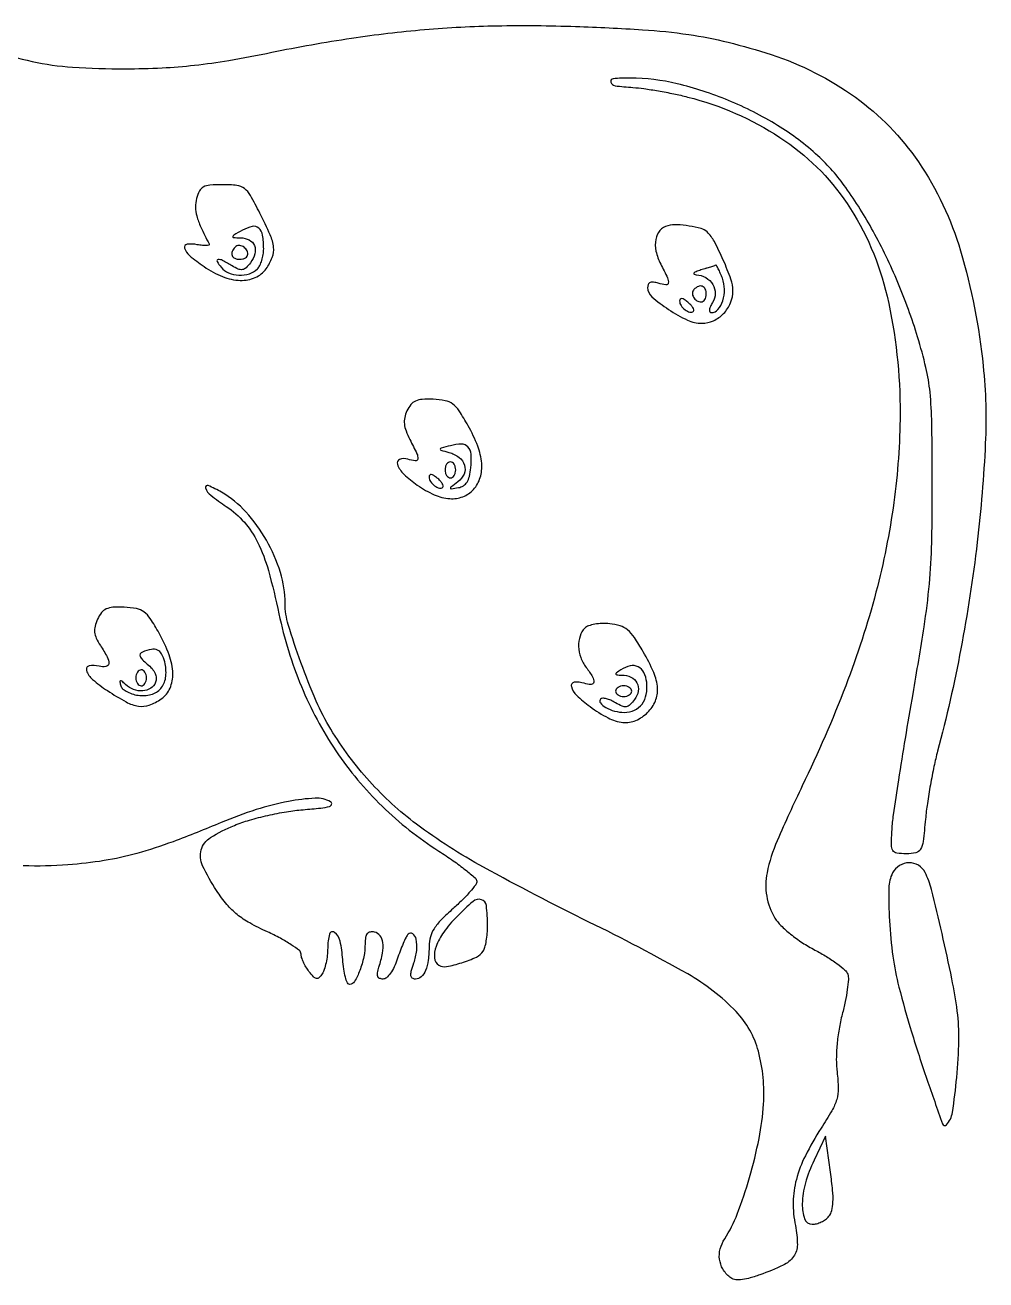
# Model space of a CAD drawing. Header units: millimetres. Extents: x 56222 to 3066687, y -650199 to -121287.
# Drawn here: x 140564.496 to 140566.747, y -185752.59 to -185749.65 of the extents above; entities that cross this region are included whole.
import ezdxf

# ---------------------------------------------------------------- set-up
doc = ezdxf.new("R2010")
doc.units = ezdxf.units.MM
doc.header["$MEASUREMENT"] = 0
doc.layers.add('$TD_AUDIT_GENERATED_(A0BDF17)', color=32, linetype='Continuous', lineweight=30)

msp = doc.modelspace()

# ---------------------------------------------------------------- linework, layer by layer
at = {"layer": '$TD_AUDIT_GENERATED_(A0BDF17)', "linetype": 'Continuous', "lineweight": 25, "ltscale": 2}
for points in [[(140564.4203, -185749.7073, 0.037277), (140564.5121, -185749.7347, 0.037194), (140564.607, -185749.7482, 0.017862), (140564.7301, -185749.752, 0.010903), (140564.8167, -185749.7497, 0.015992), (140564.8927, -185749.7436, 0.014627), (140564.9729, -185749.7322, 0.007325), (140565.0736, -185749.7133, -0.012314), (140565.2606, -185749.6802, -0.016502), (140565.4315, -185749.66, -0.016728), (140565.6015, -185749.6512, -0.013235), (140565.7856, -185749.6528, -0.006944), (140565.9424, -185749.6605, -0.020055), (140566.0505, -185749.6717, -0.025233), (140566.1427, -185749.6897, -0.017916), (140566.244, -185749.7188, -0.077017), (140566.4411, -185749.8188, -0.087716), (140566.5886, -185749.9701, -0.077697), (140566.6875, -185750.1787, -0.046607), (140566.7405, -185750.4482, -0.036925), (140566.7455, -185750.6297, -0.017867), (140566.7265, -185750.8615, -0.017134), (140566.6882, -185751.1112, -0.018679), (140566.6337, -185751.3505, 0.013278), (140566.6252, -185751.3864, 0.007787), (140566.6168, -185751.4296, 0.007785), (140566.6097, -185751.4732, 0.013128), (140566.6053, -185751.51, -0.006806), (140566.5996, -185751.5626, -0.096284), (140566.5938, -185751.5806, -0.215623), (140566.5829, -185751.5887, -0.054292), (140566.5604, -185751.5912, -0.033609), (140566.5378, -185751.5896, -0.22832), (140566.5287, -185751.5836, -0.140931), (140566.5253, -185751.5708, -0.010821), (140566.5269, -185751.5349, -0.020056), (140566.5305, -185751.4999, -0.0021), (140566.5428, -185751.4182, -0.0026), (140566.5584, -185751.321, -0.002081), (140566.5761, -185751.2164, 0.004322), (140566.602, -185751.0592, 0.015845), (140566.6144, -185750.959, 0.017317), (140566.6199, -185750.8627, 0.005928), (140566.6213, -185750.723, 0.003512), (140566.6201, -185750.5826, 0.021182), (140566.6159, -185750.5098, 0.03279), (140566.6062, -185750.452, 0.016393), (140566.5869, -185750.3804, 0.02495), (140566.5406, -185750.2524, 0.026663), (140566.4827, -185750.1326, 0.028656), (140566.4185, -185750.0303, 0.051532), (140566.3531, -185749.9559, 0.050024), (140566.2588, -185749.8846, 0.038549), (140566.1437, -185749.8262, 0.039107), (140566.0234, -185749.7871, 0.058206), (140565.9137, -185749.7738, 0.019172), (140565.8736, -185749.7752, 0.475556), (140565.8681, -185749.7831, 0.298593), (140565.878, -185749.7917, 0.016994), (140565.9199, -185749.7958, -0.018819), (140565.9455, -185749.7984, -0.008109), (140565.9794, -185749.8038, -0.00801), (140566.0154, -185749.8106, -0.0105), (140566.048, -185749.8181, -0.083046), (140566.2644, -185749.9127, -0.100957), (140566.4216, -185750.0679, -0.091716), (140566.5153, -185750.2849, -0.057487), (140566.5457, -185750.5606, -0.032808), (140566.5311, -185750.7685, -0.030227), (140566.4892, -185750.9786, -0.027879), (140566.4184, -185751.1975, -0.020357), (140566.3167, -185751.432, 0.010097), (140566.2578, -185751.5606, 0.051378), (140566.234, -185751.6356, 0.09462), (140566.2332, -185751.6904, 0.093894), (140566.2526, -185751.7418, 0.062185), (140566.2665, -185751.7593, 0.025069), (140566.2894, -185751.7796, 0.023885), (140566.3171, -185751.7996, 0.024549), (140566.3463, -185751.8167, -0.017261), (140566.3737, -185751.8323, -0.021761), (140566.3979, -185751.8486, -0.020529), (140566.4167, -185751.8637, -0.136266), (140566.4232, -185751.8736, -0.096818), (140566.4246, -185751.8856, -0.015221), (140566.4221, -185751.9094, -0.016423), (140566.4172, -185751.9377, -0.013679), (140566.4103, -185751.9673, 0.021295), (140566.4027, -185752.0022, 0.020922), (140566.398, -185752.0379, 0.021726), (140566.3964, -185752.0723, 0.029458), (140566.3982, -185752.1033, -0.025743), (140566.4007, -185752.1408, -0.073027), (140566.3972, -185752.1668, -0.060863), (140566.386, -185752.1932, -0.014014), (140566.3608, -185752.2345, 0.027458), (140566.3238, -185752.2986, 0.052273), (140566.3027, -185752.3542, 0.060687), (140566.2954, -185752.4071, 0.053641), (140566.3004, -185752.4625, -0.046531), (140566.3051, -185752.5073, -0.160325), (140566.2964, -185752.5349, -0.127541), (140566.2716, -185752.5555, -0.025089), (140566.2175, -185752.5777, -0.016983), (140566.1908, -185752.5861, -0.048637), (140566.1717, -185752.5895, -0.074027), (140566.1575, -185752.5885, -0.119062), (140566.1467, -185752.5832, -0.087894), (140566.1305, -185752.5641, -0.099292), (140566.1228, -185752.5414, -0.097305), (140566.1243, -185752.5171, -0.081069), (140566.1348, -185752.4934, 0.053824), (140566.1644, -185752.4354, 0.02098), (140566.193, -185752.3501, 0.021062), (140566.2154, -185752.2582, 0.033164), (140566.2259, -185752.1778, 0.081181), (140566.2138, -185752.0539, 0.126764), (140566.1615, -185751.961, 0.073443), (140566.0481, -185751.8729, 0.014099), (140565.8169, -185751.7511, -0.011098), (140565.5697, -185751.6227, -0.03506), (140565.4128, -185751.5218, -0.049274), (140565.3027, -185751.4212, -0.046638), (140565.2121, -185751.2994, -0.033934), (140565.178, -185751.2335, -0.015291), (140565.1419, -185751.143, -0.013375), (140565.1123, -185751.0544, -0.074023), (140565.1049, -185751.0048, 0.075328), (140565.0939, -185750.932, 0.054491), (140565.0611, -185750.8566, 0.054603), (140565.013, -185750.7902, 0.076688), (140564.9562, -185750.7442, 0.0331), (140564.9246, -185750.7285, 0.642759), (140564.9186, -185750.7341, 0.148028), (140564.9308, -185750.7513, 0.019921), (140564.9672, -185750.7776, -0.066846), (140565.0094, -185750.8144, -0.065938), (140565.0405, -185750.8612, -0.046457), (140565.0658, -185750.9277, -0.015444), (140565.0905, -185751.0291, 0.045518), (140565.143, -185751.1991, 0.050663), (140565.224, -185751.3504, 0.051682), (140565.3322, -185751.4798, 0.050994), (140565.465, -185751.5849, -0.010596), (140565.4988, -185751.6075, -0.015586), (140565.5275, -185751.6289, -0.010837), (140565.55, -185751.6476, -0.203947), (140565.5539, -185751.6557, -0.176342), (140565.5514, -185751.6639, -0.01652), (140565.5379, -185751.6805, -0.019605), (140565.5199, -185751.6997, -0.014163), (140565.4984, -185751.7197, 0.017941), (140565.4706, -185751.7461, 0.051576), (140565.454, -185751.7668, 0.071991), (140565.4452, -185751.7861, 0.071034), (140565.4422, -185751.8072, -0.029297), (140565.4402, -185751.8406, -0.068458), (140565.434, -185751.8648, -0.108082), (140565.4238, -185751.8794, -0.189619), (140565.4103, -185751.8848, -0.145801), (140565.403, -185751.8826, -0.227674), (140565.3996, -185751.8771, -0.092468), (140565.4006, -185751.8665, -0.015713), (140565.4066, -185751.8471, 0.057235), (140565.4132, -185751.8181, 0.07552), (140565.412, -185751.791, 0.188443), (140565.404, -185751.7786, 0.381124), (140565.3933, -185751.7796, 0.070165), (140565.3883, -185751.7868, 0.013037), (140565.3815, -185751.8015, 0.013745), (140565.3743, -185751.8191, 0.012161), (140565.3678, -185751.8379, -0.03244), (140565.3606, -185751.8562, -0.045764), (140565.3518, -185751.8713, -0.054616), (140565.3425, -185751.8816, -0.18471), (140565.3342, -185751.8848, -0.101296), (140565.3261, -185751.8831, -0.214588), (140565.3218, -185751.8785, -0.129792), (140565.3213, -185751.8702, -0.030797), (140565.3248, -185751.8566, 0.032179), (140565.3333, -185751.824, 0.080012), (140565.334, -185751.7994, 0.131333), (140565.3274, -185751.7832, 0.181582), (140565.3142, -185751.7749, 0.085923), (140565.3039, -185751.7746, 0.188558), (140565.2972, -185751.7784, 0.134565), (140565.2934, -185751.787, 0.036844), (140565.2923, -185751.8018, -0.050282), (140565.2892, -185751.8328, -0.041081), (140565.2799, -185751.8648, -0.040042), (140565.2676, -185751.8904, -0.267501), (140565.2558, -185751.8972, -0.303216), (140565.2509, -185751.894, -0.031711), (140565.2461, -185751.8801, -0.030867), (140565.2422, -185751.8613, -0.019452), (140565.2399, -185751.8389, 0.037587), (140565.2338, -185751.796, 0.177174), (140565.2207, -185751.7753, 0.534491), (140565.209, -185751.7793, 0.064269), (140565.2047, -185751.8119, -0.026432), (140565.2037, -185751.8292, -0.024377), (140565.2008, -185751.8468, -0.025159), (140565.1968, -185751.8622, -0.070442), (140565.1919, -185751.8723, -0.046806), (140565.1844, -185751.8815, -0.247292), (140565.1784, -185751.8835, -0.166939), (140565.1717, -185751.8798, -0.020426), (140565.1609, -185751.8668, -0.028687), (140565.1538, -185751.8563, -0.027079), (140565.1478, -185751.8449, -0.028125), (140565.1437, -185751.8342, -0.079232), (140565.1424, -185751.8263, 0.230575), (140565.1384, -185751.8181, 0.020348), (140565.1193, -185751.8043, 0.023356), (140565.0938, -185751.7892, 0.015966), (140565.0636, -185751.7743, -0.01995), (140565.022, -185751.7534, -0.044126), (140564.9925, -185751.7336, -0.047999), (140564.9686, -185751.7099, -0.02802), (140564.9444, -185751.6776, -0.03662), (140564.9117, -185751.6193, -0.178306), (140564.9085, -185751.5822, -0.189633), (140564.9301, -185751.5532, -0.042204), (140564.9862, -185751.5247, -0.025099), (140565.0214, -185751.5125, -0.014921), (140565.0643, -185751.5013, -0.014855), (140565.1084, -185751.4926, -0.022734), (140565.147, -185751.4879, 0.006903), (140565.1884, -185751.4842, 0.044116), (140565.2091, -185751.4802, 0.269315), (140565.2139, -185751.4752, 0.337024), (140565.2114, -185751.4695, 0.141892), (140565.1751, -185751.461, 0.033441), (140565.1127, -185751.4686, 0.030608), (140565.037, -185751.4878, 0.021829), (140564.955, -185751.5181, -0.009252), (140564.8424, -185751.5629, -0.022562), (140564.7575, -185751.5905, -0.027313), (140564.6808, -185751.6073, -0.021302), (140564.5962, -185751.6173, -0.027087), (140564.4913, -185751.6195, -0.023334)], [(140566.0914, -185750.2194, -0.000394), (140566.0792, -185750.2233, 0.016982), (140566.0678, -185750.2274, 0.106213), (140566.0627, -185750.2308, 0.513096), (140566.0631, -185750.2332, 0.09605), (140566.0683, -185750.2346, -0.115998), (140566.0909, -185750.2414, -0.129488), (140566.107, -185750.2573, -0.137242), (140566.1126, -185750.2784, -0.137177), (140566.1065, -185750.2993, 0.033064), (140566.1014, -185750.3087, 0.07748), (140566.0993, -185750.3164, 0.156376), (140566.1002, -185750.3212, 0.273277), (140566.1037, -185750.3233, 0.223673), (140566.119, -185750.316, 0.095173), (140566.1302, -185750.2956, 0.079469), (140566.1343, -185750.2686, 0.089527), (140566.1295, -185750.2429, 0.00999), (140566.1246, -185750.2307, 0.016488), (140566.1199, -185750.2206, 0.010409), (140566.1157, -185750.2128, 0.367288), (140566.1139, -185750.2121, -0.008261), (140566.1114, -185750.2129)], [(140566.0914, -185750.2194, 0.00056), (140566.1023, -185750.2159, 0.00031), (140566.1114, -185750.2129)]]:
    msp.add_lwpolyline(points, format="xyb", dxfattribs=at)
for points in [[(140564.895, -185750.0763, 0.064596), (140564.8979, -185750.0969, 0.04149), (140564.9074, -185750.1227, 0.010867), (140564.9269, -185750.1624, -0.447297), (140564.926, -185750.1649, -0.077071), (140564.9205, -185750.1661, -0.042255), (140564.9111, -185750.1659, -0.020015), (140564.8992, -185750.1641, 0.076528), (140564.8753, -185750.1632, 0.468473), (140564.8694, -185750.1722, 0.146078), (140564.881, -185750.1896, 0.021579), (140564.915, -185750.2154, 0.055326), (140564.9586, -185750.239, 0.087579), (140565, -185750.2478, 0.1107), (140565.035, -185750.2413, 0.139466), (140565.0604, -185750.2206, 0.059791), (140565.0748, -185750.1938, 0.121132), (140565.0779, -185750.1703, 0.076037), (140565.07, -185750.1412, 0.013775), (140565.046, -185750.0903, 0.012179), (140565.0236, -185750.0487, 0.100204), (140565.0096, -185750.0325, 0.135479), (140564.992, -185750.0254, 0.028821), (140564.9588, -185750.0235, 0.018077), (140564.9286, -185750.0246, 0.102819), (140564.9132, -185750.029, 0.154422), (140564.904, -185750.0383, 0.057541), (140564.8974, -185750.0557, 0.064572)], [(140565.0547, -185750.174, 0.037745), (140565.0521, -185750.1416, 0.175229), (140565.0431, -185750.1254, 0.240025), (140565.0279, -185750.1215, 0.070928), (140565.0048, -185750.1303, 0.003831), (140564.9847, -185750.1417, 0.20463), (140564.9821, -185750.1451, 0.470847), (140564.9838, -185750.1474, 0.009161), (140565.0005, -185750.148, -0.113815), (140565.0211, -185750.1531, -0.183326), (140565.0331, -185750.1663, -0.164885), (140565.034, -185750.1853, -0.090327), (140565.0236, -185750.2065, -0.039661), (140565.0134, -185750.2182, -0.15138), (140565.0049, -185750.2225, -0.145574), (140564.9952, -185750.2214, -0.035739), (140564.9809, -185750.214, 0.0145), (140564.9583, -185750.2011, 0.153714), (140564.9479, -185750.1991, 0.537605), (140564.9456, -185750.2037, 0.042646), (140564.955, -185750.2171, 0.123803), (140564.9725, -185750.23, 0.085527), (140564.9967, -185750.2352, 0.0854), (140565.0212, -185750.2321, 0.12279), (140565.0399, -185750.2209, 0.082106), (140565.0456, -185750.2129, 0.037947), (140565.0504, -185750.2009, 0.036262), (140565.0537, -185750.1873, 0.041778)], [(140565.9832, -185750.1311, 0.133373), (140565.9733, -185750.1516, 0.102316), (140565.9738, -185750.1792, 0.063756), (140565.9849, -185750.2096, -0.008953), (140566.0009, -185750.2419, -0.142296), (140566.0028, -185750.2539, -0.412862), (140565.9971, -185750.2584, -0.047034), (140565.9793, -185750.2546, 0.042083), (140565.9681, -185750.252, 0.130265), (140565.9604, -185750.2529, 0.191186), (140565.9559, -185750.2572, 0.109465), (140565.9543, -185750.2645, 0.217872), (140565.9642, -185750.2861, 0.032258), (140566.0034, -185750.3158, 0.035661), (140566.0478, -185750.3408, 0.110736), (140566.0811, -185750.3482, 0.107119), (140566.1084, -185750.3423, 0.094993), (140566.1323, -185750.3254, 0.093252), (140566.1485, -185750.3006, 0.098614), (140566.1542, -185750.2721, 0.086221), (140566.1495, -185750.2453, 0.017625), (140566.1316, -185750.2005, 0.017949), (140566.1106, -185750.1569, 0.080227), (140566.0935, -185750.1344, 0.124403), (140566.0794, -185750.1263, 0.027723), (140566.052, -185750.1204, 0.029652), (140566.0231, -185750.1175, 0.070933), (140566.0017, -185750.1197, 0.154116)], [(140565.0174, -185750.1866, 0.139398), (140565.0145, -185750.1763, 0.123736), (140565.0064, -185750.1685, 0.139481), (140564.9964, -185750.1659, 0.191124), (140564.9879, -185750.1696, 0.094876), (140564.981, -185750.1798, 0.1934), (140564.9808, -185750.1893, 0.202875), (140564.9871, -185750.196, 0.103624), (140564.9987, -185750.1984, 0.06085), (140565.0058, -185750.1975, 0.079459), (140565.0119, -185750.1949, 0.097386), (140565.016, -185750.1911, 0.156819)], [(140566.0917, -185750.2795, 0.103624), (140566.0893, -185750.268, 0.202875), (140566.0826, -185750.2616, 0.1934), (140566.0731, -185750.2619, 0.094876), (140566.0629, -185750.2688, 0.191124), (140566.0592, -185750.2773, 0.139481), (140566.0618, -185750.2873, 0.123736), (140566.0696, -185750.2953, 0.139398), (140566.08, -185750.2983, 0.156819), (140566.0844, -185750.2968, 0.097386), (140566.0883, -185750.2928, 0.079459), (140566.0908, -185750.2867, 0.06085)], [(140566.0616, -185750.32, 0.274667), (140566.0625, -185750.3167, 0.066988), (140566.0601, -185750.3114, 0.05004), (140566.0552, -185750.305, 0.030935), (140566.0483, -185750.2985, 0.030483), (140566.0402, -185750.2926, 0.110288), (140566.0343, -185750.2905, 0.256649), (140566.0308, -185750.2919, 0.176123), (140566.0293, -185750.296, 0.149534), (140566.0326, -185750.3069, 0.084765), (140566.0422, -185750.3169, 0.097357), (140566.0534, -185750.3223, 0.264952)], [(140565.3852, -185750.5693, 0.077314), (140565.3843, -185750.5842, 0.065535), (140565.3882, -185750.6005, 0.02874), (140565.3972, -185750.6207, -0.008614), (140565.4136, -185750.6539, -0.138763), (140565.4157, -185750.6661, -0.416219), (140565.41, -185750.6706, -0.047975), (140565.3922, -185750.6668, 0.167778), (140565.3732, -185750.6673, 0.413489), (140565.368, -185750.6787, 0.113868), (140565.3833, -185750.702, 0.039057), (140565.4147, -185750.7276, 0.046812), (140565.4545, -185750.75, 0.085827), (140565.4905, -185750.7591, 0.109485), (140565.5214, -185750.7547, 0.119428), (140565.5464, -185750.7376, 0.111471), (140565.562, -185750.7099, 0.094463), (140565.5655, -185750.6764, 0.071435), (140565.5562, -185750.6361, 0.034696), (140565.5336, -185750.5882, 0.016345), (140565.5128, -185750.5536, 0.087406), (140565.4978, -185750.5375, 0.114779), (140565.4802, -185750.5296, 0.037643), (140565.4519, -185750.5264, 0.024748), (140565.4262, -185750.5266, 0.0887), (140565.4104, -185750.5304, 0.119176), (140565.3994, -185750.5388, 0.064041), (140565.3904, -185750.5533, 0.054916)], [(140565.5399, -185750.687, 0.037935), (140565.5405, -185750.6549, 0.173573), (140565.5334, -185750.6379, 0.214211), (140565.5182, -185750.6315, 0.059923), (140565.4921, -185750.6351, 0.003122), (140565.4706, -185750.6408, 0.28251), (140565.4684, -185750.6431, 0.391798), (140565.4698, -185750.6454, 0.004315), (140565.4889, -185750.6507, -0.099213), (140565.5125, -185750.6624, -0.156622), (140565.5252, -185750.6808, -0.176807), (140565.5241, -185750.7015, -0.129949), (140565.5098, -185750.7197, 0.002855), (140565.4936, -185750.7321, 0.253171), (140565.4924, -185750.7348, 0.43598), (140565.4941, -185750.7362, 0.004739), (140565.5109, -185750.7334, 0.097006), (140565.5226, -185750.7289, 0.113774), (140565.5311, -185750.7205, 0.083527), (140565.5366, -185750.707, 0.03243)], [(140565.5046, -185750.6918, 0.064853), (140565.5037, -185750.6846, 0.082425), (140565.5009, -185750.6786, 0.098894), (140565.4969, -185750.6745, 0.148195), (140565.4921, -185750.6731, 0.148195), (140565.4874, -185750.6745, 0.098894), (140565.4833, -185750.6786, 0.082425), (140565.4806, -185750.6846, 0.064853), (140565.4796, -185750.6918, 0.064853), (140565.4806, -185750.699, 0.082425), (140565.4833, -185750.705, 0.098894), (140565.4874, -185750.7091, 0.148195), (140565.4921, -185750.7105, 0.148195), (140565.4969, -185750.7091, 0.098894), (140565.5009, -185750.705, 0.082425), (140565.5037, -185750.699, 0.064853)], [(140565.4745, -185750.7323, 0.274667), (140565.4754, -185750.729, 0.066988), (140565.473, -185750.7236, 0.05004), (140565.4681, -185750.7172, 0.030935), (140565.4612, -185750.7108, 0.030483), (140565.4531, -185750.7049, 0.110288), (140565.4472, -185750.7027, 0.256649), (140565.4437, -185750.7041, 0.176123), (140565.4422, -185750.7083, 0.149534), (140565.4455, -185750.7191, 0.084765), (140565.4551, -185750.7292, 0.097357), (140565.4663, -185750.7345, 0.264952)], [(140564.6596, -185751.0582, 0.089596), (140564.6586, -185751.072, 0.083047), (140564.6626, -185751.086, 0.034562), (140564.6722, -185751.1031, -0.022199), (140564.6882, -185751.1301, -0.139429), (140564.6916, -185751.1457, -0.35546), (140564.6851, -185751.1527, -0.09972), (140564.6691, -185751.1518, 0.111214), (140564.6458, -185751.151, 0.45591), (140564.6396, -185751.1616, 0.134146), (140564.6539, -185751.1829, 0.03123), (140564.6886, -185751.209, 0.020919), (140564.7325, -185751.2356, 0.087813), (140564.7616, -185751.2454, 0.126083), (140564.7867, -185751.2429, 0.065176), (140564.8148, -185751.2282, 0.139049), (140564.8353, -185751.2031, 0.110617), (140564.8418, -185751.1687, 0.08016), (140564.8333, -185751.1252, 0.039672), (140564.8096, -185751.0741, 0.017028), (140564.7891, -185751.0403, 0.088534), (140564.7742, -185751.0245, 0.113465), (140564.7565, -185751.0168, 0.036413), (140564.7279, -185751.0136, 0.024247), (140564.7016, -185751.0138, 0.091675), (140564.6857, -185751.0177, 0.121624), (140564.6747, -185751.0263, 0.059159), (140564.6654, -185751.0417, 0.045159)], [(140565.7959, -185751.0811, 0.084511), (140565.7926, -185751.1054, 0.077384), (140565.7976, -185751.1313, 0.075937), (140565.8103, -185751.1547, -0.024044), (140565.8253, -185751.1767, -0.17168), (140565.828, -185751.1891, -0.38352), (140565.8217, -185751.1945, -0.071262), (140565.8055, -185751.1918, 0.104336), (140565.7825, -185751.1895, 0.455618), (140565.7756, -185751.1993, 0.141352), (140565.7877, -185751.22, 0.03182), (140565.8193, -185751.2465, 0.038576), (140565.8616, -185751.2729, 0.095137), (140565.8965, -185751.2833, 0.125418), (140565.9267, -185751.2788, 0.097), (140565.9543, -185751.2601, 0.096102), (140565.9725, -185751.2332, 0.119364), (140565.9775, -185751.2034, 0.08379), (140565.9685, -185751.1668, 0.028602), (140565.9439, -185751.1177, 0.017534), (140565.9232, -185751.0845, 0.070698), (140565.9072, -185751.0667, 0.097351), (140565.8897, -185751.0571, 0.051579), (140565.8654, -185751.0521, 0.034517), (140565.8477, -185751.0515, 0.036102), (140565.8304, -185751.0534, 0.038675), (140565.8158, -185751.0572, 0.113142), (140565.807, -185751.0627, 0.1215)], [(140564.8228, -185751.1418, 0.057849), (140564.8157, -185751.1231, 0.170381), (140564.8059, -185751.1138, 0.155653), (140564.7918, -185751.1123, 0.046111), (140564.7707, -185751.1186, 0.166615), (140564.7657, -185751.1229, 0.231954), (140564.7653, -185751.1287, 0.102165), (140564.7705, -185751.1365, 0.024591), (140564.7821, -185751.1469, -0.045291), (140564.7931, -185751.1575, -0.071666), (140564.8001, -185751.1685, -0.086989), (140564.8028, -185751.1794, -0.111016), (140564.8013, -185751.1895, -0.160594), (140564.79, -185751.2034, -0.124491), (140564.7715, -185751.2095, -0.108233), (140564.75, -185751.2064, -0.099593), (140564.7311, -185751.1946, 0.010427), (140564.7221, -185751.1865, 0.253607), (140564.7189, -185751.1858, 0.398744), (140564.7176, -185751.188, 0.016722), (140564.7202, -185751.1977, 0.146479), (140564.7251, -185751.2052, 0.0566), (140564.7356, -185751.2121, 0.049729), (140564.7494, -185751.2175, 0.043144), (140564.7646, -185751.2203, 0.107083), (140564.7943, -185751.2169, 0.152605), (140564.8156, -185751.2014, 0.138891), (140564.8255, -185751.1752, 0.082981)], [(140564.7801, -185751.179, 0.064853), (140564.7792, -185751.1718, 0.082425), (140564.7764, -185751.1658, 0.098894), (140564.7724, -185751.1617, 0.148195), (140564.7676, -185751.1603, 0.148195), (140564.7629, -185751.1617, 0.098894), (140564.7588, -185751.1658, 0.082425), (140564.7561, -185751.1718, 0.064853), (140564.7551, -185751.179, 0.064853), (140564.7561, -185751.1862, 0.082425), (140564.7588, -185751.1922, 0.098894), (140564.7629, -185751.1963, 0.148195), (140564.7676, -185751.1977, 0.148195), (140564.7724, -185751.1963, 0.098894), (140564.7764, -185751.1922, 0.082425), (140564.7792, -185751.1862, 0.064853)], [(140565.9521, -185751.1892, 0.086699), (140565.9454, -185751.1664, 0.166447), (140565.932, -185751.1531, 0.169317), (140565.9134, -185751.1509, 0.090251), (140565.8919, -185751.16, 0.009322), (140565.8812, -185751.1673, 0.276817), (140565.8799, -185751.1702, 0.360525), (140565.8819, -185751.1721, 0.012571), (140565.8935, -185751.1725, -0.110308), (140565.9152, -185751.1776, -0.160869), (140565.9292, -185751.1911, -0.165221), (140565.9322, -185751.21, -0.117281), (140565.9237, -185751.2299, -0.036393), (140565.9129, -185751.2424, -0.156658), (140565.9043, -185751.2469, -0.148195), (140565.8944, -185751.2456, -0.03147), (140565.8789, -185751.2374, 0.031877), (140565.868, -185751.2317, 0.044071), (140565.8576, -185751.2281, 0.051667), (140565.849, -185751.2268, 0.208949), (140565.8442, -185751.2287, 0.381221), (140565.8437, -185751.2379, 0.097095), (140565.856, -185751.2484, 0.063955), (140565.877, -185751.2569, 0.062457), (140565.8997, -185751.26, 0.10859), (140565.9234, -185751.2549, 0.127692), (140565.9412, -185751.2405, 0.113902), (140565.9511, -185751.2178, 0.07468)], [(140565.9169, -185751.2102, 0.148195), (140565.9154, -185751.2054, 0.098894), (140565.9114, -185751.2014, 0.082425), (140565.9053, -185751.1986, 0.064853), (140565.8981, -185751.1977, 0.064853), (140565.891, -185751.1986, 0.082425), (140565.8849, -185751.2014, 0.098894), (140565.8808, -185751.2054, 0.148195), (140565.8794, -185751.2102, 0.148195), (140565.8808, -185751.2149, 0.098894), (140565.8849, -185751.219, 0.082425), (140565.891, -185751.2217, 0.064853), (140565.8981, -185751.2227, 0.064853), (140565.9053, -185751.2217, 0.082425), (140565.9114, -185751.219, 0.098894), (140565.9154, -185751.2149, 0.148195)], [(140566.619, -185751.6747, 0.052761), (140566.6044, -185751.6349, 0.144409), (140566.589, -185751.6182, 0.139995), (140566.5669, -185751.6123, 0.135341), (140566.5444, -185751.6189, 0.131834), (140566.5283, -185751.6362, 0.120881), (140566.5193, -185751.6713, 0.016333), (140566.521, -185751.748, 0.019826), (140566.5289, -185751.8314, 0.029468), (140566.543, -185751.9034, 0.01088), (140566.5726, -185752.0087, 0.009007), (140566.6086, -185752.1195, 0.002758), (140566.6453, -185752.2242, 0.559437), (140566.6542, -185752.2261, 0.153431), (140566.6684, -185752.1971, 0.013569), (140566.6785, -185752.1152, 0.018902), (140566.6834, -185752.0286, 0.03709), (140566.6797, -185751.9597, 0.01811), (140566.6671, -185751.8839, 0.006703), (140566.644, -185751.7782, 0.004764)], [(140565.5792, -185751.7598, 0.028466), (140565.5765, -185751.7128, 0.301221), (140565.5648, -185751.6988, 0.253449), (140565.5453, -185751.7029, 0.02214), (140565.5071, -185751.7386, 0.036818), (140565.4765, -185751.7747, 0.069492), (140565.4586, -185751.8084, 0.108208), (140565.4549, -185751.8352, 0.238726), (140565.4654, -185751.8524, 0.189286), (140565.4831, -185751.8556, 0.02836), (140565.5188, -185751.8465, 0.030026), (140565.5534, -185751.8331, 0.14527), (140565.5692, -185751.8194, 0.078254), (140565.5731, -185751.8104, 0.021486), (140565.5763, -185751.7954, 0.021164), (140565.5785, -185751.7777, 0.020654)], [(140566.379, -185752.4407, 0.112982), (140566.3858, -185752.4272, 0.051647), (140566.3886, -185752.4076, 0.033264), (140566.3877, -185752.3795, 0.010405), (140566.3828, -185752.3376), (140566.371, -185752.2532), (140566.3441, -185752.3094, 0.042862), (140566.3241, -185752.3624, 0.06221), (140566.3166, -185752.4118, 0.093238), (140566.3222, -185752.4468, 0.316392), (140566.3401, -185752.4593, 0.067341), (140566.3502, -185752.458, 0.044524), (140566.3612, -185752.4539, 0.044296), (140566.3714, -185752.4478, 0.063602)]]:
    msp.add_lwpolyline(points, format="xyb", close=True, dxfattribs=at)

doc.saveas('drawing.dxf')
